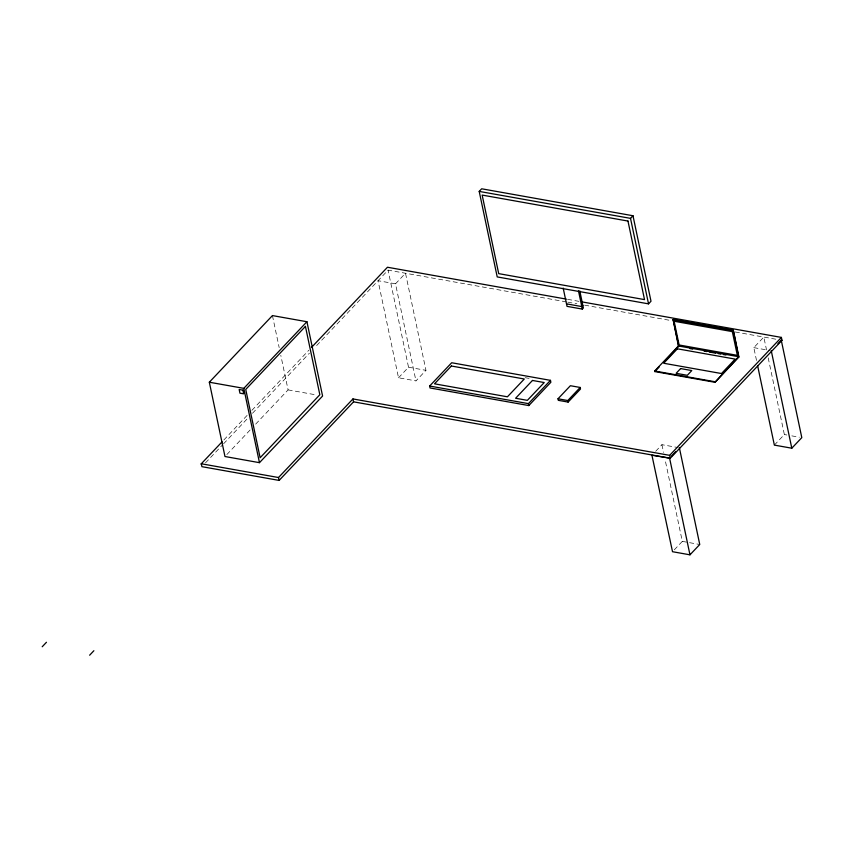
<?xml version="1.0" encoding="UTF-8"?>
<svg xmlns="http://www.w3.org/2000/svg" width="844" height="844" viewBox="0 0 844 844"><rect width="100%" height="100%" fill="white"/><g stroke="black" fill="none" stroke-linecap="round" stroke-linejoin="round"><path stroke-width="0.63" stroke-dasharray="4.22 3.17" d="M223.892 439.924L248.284 414.161M251.902 410.342L308.83 350.239M205.514 462.85L222.679 444.735M223.586 443.775L247.978 418.023M252.493 413.265L309.41 353.182M316.637 345.555L388.061 270.143L566.493 301.92M226.857 454.547L250.267 429.828M255.669 424.121L288.089 389.896L280.799 355.303M395.509 283.806L405.51 273.245L425.967 370.337L415.965 380.897L398.526 377.785L378.059 280.704L395.509 283.806L415.965 380.897M398.526 377.785L408.528 367.224L388.061 270.143M756.519 360.451L753.819 347.633L763.82 337.072L766.521 349.901M655.704 451.266L661.928 444.682L678.133 447.573M674.303 549.834L682.311 541.384L664.924 458.872M774.359 445.104L784.361 434.544L768.145 357.592M567.579 299.325L579.237 301.403M567.79 302.152L576.874 303.777M584.66 305.159L670.347 320.425M735.261 331.987L776.28 339.288M753.819 347.633L770.013 350.513M525.221 377.701L529.061 378.386M408.528 367.224L425.967 370.337M784.361 434.544L786.851 434.987M791.83 435.873L799.31 437.203M288.089 389.896L316.194 394.897M682.311 541.384L699.75 544.496M661.928 444.682L663.563 452.426M272.433 315.582L279.185 347.612"/><path stroke-width="1.27" d="M209.323 382.216L272.433 315.582L306.931 321.733L322.587 396.036L259.467 462.67L224.979 456.52L209.323 382.216L243.81 388.356L306.931 321.733M201.041 464.042L222.077 441.823M311.541 347.38L387.459 267.242L566.282 299.103M42.2 646.757L46.452 642.273M479.202 191.409L481.681 188.792L632.989 215.747L650.998 301.245L648.53 303.861L497.221 276.916L479.202 191.409L630.51 218.364L632.989 215.747M89.633 655.208L93.874 650.724M278.509 477.525L201.294 463.767L201.906 466.669L279.121 480.415L278.509 477.525L352.95 398.938L669.661 455.349L781.386 337.41L581.832 301.867M279.121 480.415L353.562 401.839L352.95 398.938M429.628 386.035L451.688 362.751L550.467 380.349L550.868 382.279L528.808 405.563L430.039 387.966L429.628 386.035L528.407 403.632L550.467 380.349M582.856 305.454L581.79 306.572L566.503 303.851M563.18 288.078L567.031 306.361L582.318 309.083L583.383 307.965L579.786 290.895M558 398.79L570.386 385.719L580.187 387.459L580.514 389.01L568.128 402.082L558.327 400.341L558 398.79L567.801 400.541L580.187 387.459M678.534 346.546L673.111 319.475L733.288 330.194L738.933 357.023L714.984 382.3L654.817 371.582L654.701 371.001L678.407 345.966L738.574 356.685L714.984 382.3M654.817 371.582L659.217 366.95M666.243 359.533L678.766 346.304L673.111 319.475M738.7 357.265L733.288 330.194M777.925 343.698L781.259 340.174L781.998 340.311L781.386 337.41M671.37 456.245L675.812 451.551M353.562 401.839L670.273 458.25L781.998 340.311M689.97 554.824L669.587 458.123L651.927 455.243L672.52 551.712L689.97 554.824L699.75 544.496L679.378 447.795M757.596 365.589L774.359 445.104L791.799 448.206L801.8 437.646L781.259 340.174M672.879 319.718L733.046 330.437M690.054 348.604L692.618 349.057M704.139 351.115L706.702 351.568M709.255 352.022L715.659 353.161M718.223 353.615L720.776 354.079M723.34 354.533L725.903 354.986M654.701 371.001L714.868 381.72M771.258 350.735L791.799 448.206M630.51 218.364L648.53 303.861M669.661 455.349L670.273 458.25M578.467 290.8L582.318 309.083M567.801 400.541L568.128 402.082M528.407 403.632L528.808 405.563M243.81 388.356L259.467 462.67M305.433 326.396L245.741 389.422L260.131 457.743L319.834 394.728L305.433 326.396M451.382 366.011L434.512 383.82L507.423 396.807L524.293 378.998L451.382 366.011M532.469 380.454L515.6 398.262L527.363 400.351L544.232 382.543L532.469 380.454M677.363 348.804L663.679 363.247L721.493 373.544L735.177 359.101L677.363 348.804M680.612 368.575L676.128 373.312L687.301 375.306L691.785 370.569L680.612 368.575M627.968 221.054L482.156 195.08L498.709 273.635L644.521 299.609L627.968 221.054M732.328 331.608L674.124 321.248L679.125 344.985L737.339 355.356L732.328 331.608M242.893 390.171L239.168 389.506L239.939 393.167L243.663 393.832L242.893 390.171"/></g></svg>
